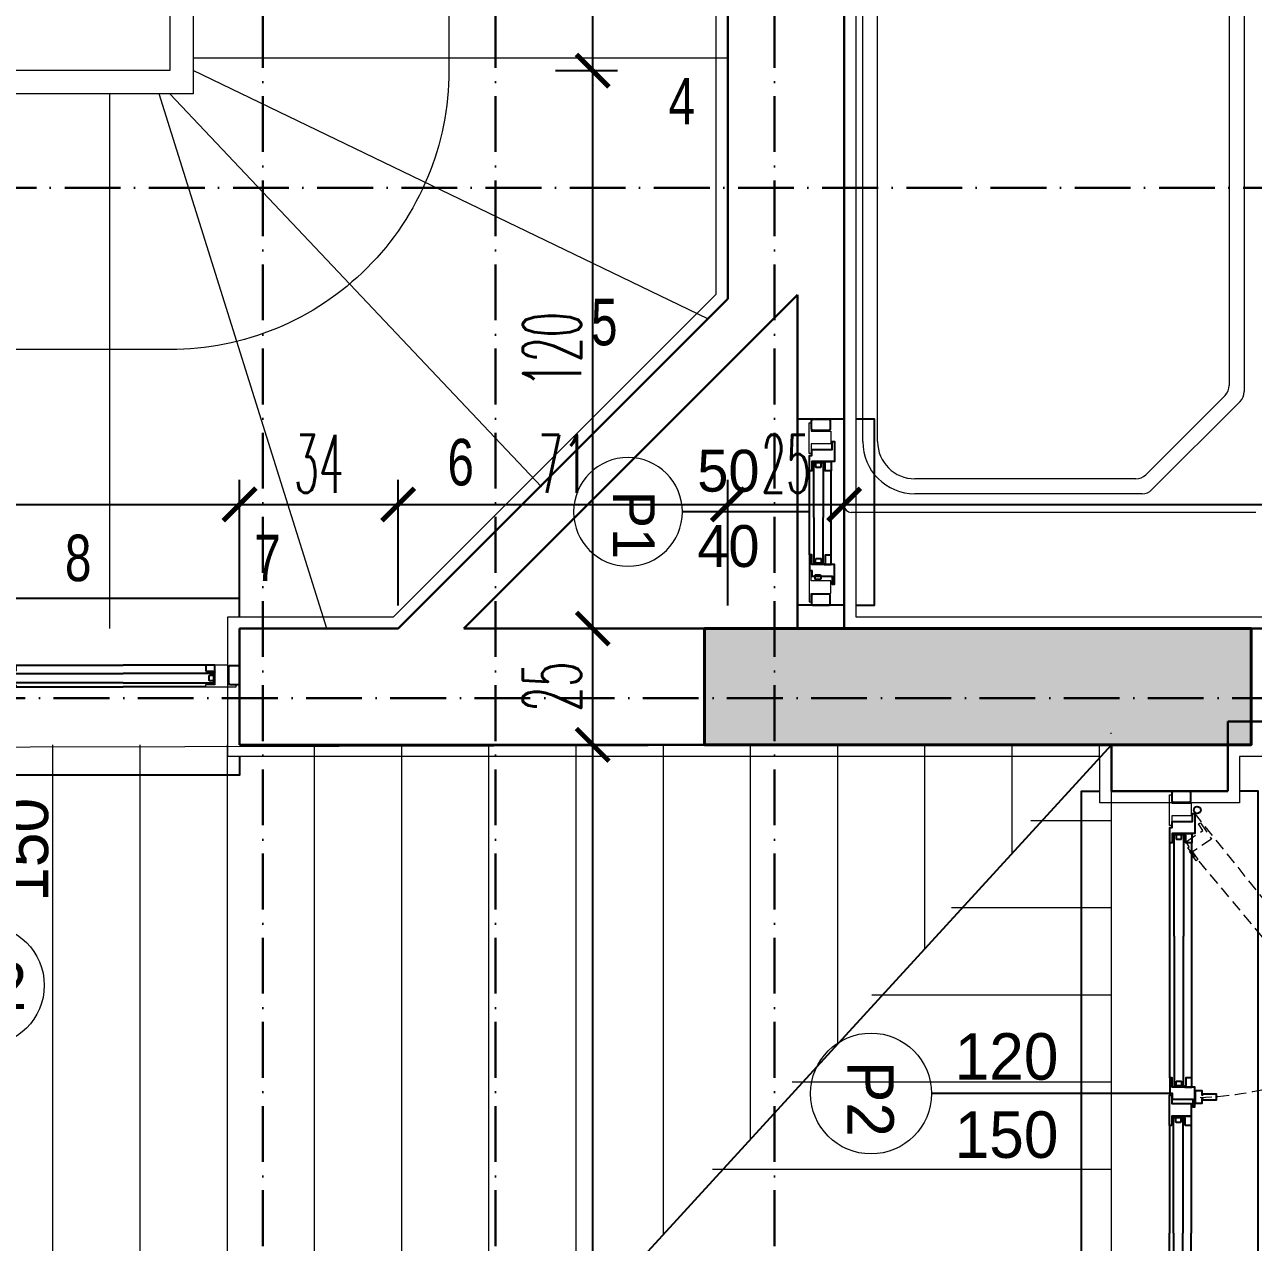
# Model space of a CAD drawing. Extents: x 775040 to 808375, y 4159409 to 4163651.
# Drawn here: x 785131.4 to 785395.6, y 4161696.7 to 4161958.6 of the extents above; entities that cross this region are included whole.
import ezdxf
from ezdxf.enums import TextEntityAlignment as Align

# ---------------------------------------------------------------- set-up
doc = ezdxf.new("R2010")
doc.units = 0
doc.header["$MEASUREMENT"] = 0
doc.header["$PDMODE"] = 3
for name, pattern in [('ACAD_ISO07W100', [3, 0, -3]), ('ACAD_ISO10W100', [18, 12, -3, 0, -3]), ('DUZ', [500, 500]), ('HIDDEN', [0.375, 0.25, -0.125])]:
    doc.linetypes.add(name, pattern=pattern)
doc.layers.get('0').update_dxf_attribs({"linetype": 'DUZ'})
for name, color, linetype in [('denizlik', 25, 'Continuous'), ('pencere', 3, 'Continuous'), ('POZ', 3, 'Continuous')]:
    doc.layers.add(name, color=color, linetype=linetype)
for name, color, linetype, lineweight in [('duvar', 7, 'Continuous', 25), ('KAPI', 1, 'Continuous', 15), ('Z_ duvar', 7, 'Continuous', 30), ('Z_aks', 2, 'ACAD_ISO10W100', 30), ('Z_balkon', 3, 'Continuous', 25), ('Z_dış ölçü', 115, 'Continuous', 25), ('Z_izdot', 42, 'ACAD_ISO07W100', 9), ('Z_iç ölçü dikey', 111, 'Continuous', 25), ('Z_iç ölçü yatay', 75, 'Continuous', 20), ('Z_kesit çizgisi', 6, 'ACAD_ISO10W100', 30), ('Z_kolon', 2, 'Continuous', 40), ('Z_kolon tarama', 171, 'Continuous', 5), ('Z_merdiven', 5, 'Continuous', 20), ('Z_sıva', 241, 'Continuous', 5), ('Z_tarama', 8, 'Continuous', 5), ('Z_tefriş', 73, 'Continuous', 5), ('Z_yazı', 4, 'Continuous', 20)]:
    doc.layers.add(name, color=color, linetype=linetype, lineweight=lineweight)
doc.styles.add('10', font='swisscl.ttf', dxfattribs={"height": 10})
doc.styles.add('M2', font='', dxfattribs={"height": 10})
doc.styles.add('OLCUIC', font='ROMANS.SHX', dxfattribs={"width": 0.5})
doc.styles.get('M2').set_extended_font_data('Turkish Arial')
doc.dimstyles.new('ölçü 50', dxfattribs={"dimtxt": 12.5, "dimasz": 7, "dimexe": 5.3, "dimexo": 5, "dimgap": 2.5, "dimtad": 1, "dimdec": 0, "dimzin": 9, "dimdsep": 46, "dimtxsty": 'OLCUIC', "dimblk1": 'ARCHTICK', "dimblk2": 'ARCHTICK', "dimsah": 1, "dimcen": 0, "dimdle": 5.5, "dimadec": 0, "dimazin": 0, "dimtfac": 1, "dimtdec": 0, "dimtix": 1, "dimtofl": 0, "dimtmove": 1, "dimatfit": 3, "dimldrblk": 'ARCHTICK', "dimfxl": 0, "dimtolj": 1, "dimtzin": 0, "dimarcsym": 0})

# ---------------------------------------------------------------- blocks, each defined once
blk = doc.blocks.new('FAFA')
at = {"layer": 'denizlik'}
for points in [[(70653.35, -14418.76), (70653.35, -14414.76), (70533.35, -14414.76), (70533.35, -14418.76)], [(70653.35, -14448.76), (70653.35, -14452.76), (70533.35, -14452.76), (70533.35, -14448.76)]]:
    blk.add_lwpolyline(points, dxfattribs=at)
at = {"layer": 'duvar'}
for p, q in [((70533.35, -14421.26), (70533.35, -14446.26)), ((70653.35, -14421.26), (70653.35, -14441.26)), ((70653.35, -14421.26), (70653.35, -14446.26))]:
    blk.add_line(p, q, dxfattribs=at)
at = {"layer": 'KAPI', "color": 1, "linetype": 'HIDDEN', "ltscale": 10}
for p, q in [((70581.81, -14387.06), (70576.78, -14390.33)), ((70538, -14428.53), (70587.23, -14389.02)), ((70576.78, -14390.33), (70577.46, -14391.37)), ((70577.46, -14391.37), (70582.49, -14388.11)), ((70545.52, -14429.91), (70584.93, -14396.95))]:
    blk.add_line(p, q, dxfattribs=at)
for points in [[(70585.93, -14389.87), (70585.11, -14388.61), (70584.27, -14389.15), (70584.22, -14389.07), (70584.49, -14388.89), (70582.86, -14386.38), (70581.81, -14387.06)], [(70582.49, -14388.11), (70583.44, -14389.57), (70583.63, -14389.45), (70583.69, -14389.53), (70582.93, -14390.02), (70583.75, -14391.28), (70585.93, -14389.87)]]:
    blk.add_lwpolyline(points, dxfattribs=at)
for points in [[(70584.93, -14396.95), (70587.7, -14395.13), (70587.43, -14394.72), (70588.5, -14394.02), (70586.09, -14390.35), (70587.49, -14389.43), (70587.23, -14389.02), (70583.67, -14391.35), (70586.36, -14395.46), (70584.68, -14396.57)], [(70548.3, -14428.1), (70545.55, -14429.95), (70545.28, -14429.54), (70544.22, -14430.25), (70541.77, -14426.62), (70540.38, -14427.56), (70540.1, -14427.15), (70543.63, -14424.77), (70546.37, -14428.85), (70548.05, -14427.72)]]:
    blk.add_lwpolyline(points, close=True, dxfattribs=at)
at = {"layer": 'KAPI'}
for points in [[(70538.65, -14429.14), (70538.65, -14433.33), (70540.68, -14433.33), (70540.68, -14433.79), (70534.11, -14433.79), (70534.11, -14433.33), (70535.88, -14433.33), (70535.88, -14429.14), (70538.65, -14429.14)], [(70648.06, -14429.14), (70648.06, -14433.33), (70646.03, -14433.33), (70646.03, -14433.79), (70652.6, -14433.79), (70652.6, -14433.33), (70650.82, -14433.33), (70650.82, -14429.14), (70648.06, -14429.14)]]:
    blk.add_lwpolyline(points, dxfattribs=at)
for centre, radius in [((70537.4, -14427.83), 0.75), ((70598.35, -14497.98), 13)]:
    blk.add_circle(centre, radius, dxfattribs=at)
at = {"layer": 'KAPI', "color": 1, "linetype": 'HIDDEN', "ltscale": 10}
blk.add_arc((70523.58, -14429.93), 75.66, 2.0451, 32.7348, dxfattribs=at)
at = {"layer": 'pencere', "color": 1}
for p, q in [((70594.95, -14429.03), (70544.41, -14429.03)), ((70605.23, -14429.14), (70628.35, -14429.14)), ((70646.06, -14429.14), (70628.35, -14429.14)), ((70594.94, -14433.7), (70544.42, -14433.7)), ((70605.26, -14433.79), (70628.35, -14433.79)), ((70646.03, -14433.79), (70628.35, -14433.79))]:
    blk.add_line(p, q, dxfattribs=at)
at = {"layer": 'pencere', "color": 234}
blk.add_lwpolyline([(70600.39, -14428.29), (70600.39, -14426.79), (70599.39, -14426.79), (70599.39, -14426.69), (70599.71, -14426.69), (70599.71, -14423.69), (70598.46, -14423.69), (70598.46, -14426.69), (70598.69, -14426.69), (70598.69, -14426.79), (70597.79, -14426.79), (70597.79, -14428.29), (70600.39, -14428.29)], dxfattribs=at)
at = {"layer": 'pencere'}
for points in [[(70533.35, -14429.56, -0.414214), (70533.65, -14429.26), (70535.43, -14429.26, -0.414214), (70535.73, -14429.56), (70535.73, -14432.96, -0.414214), (70535.43, -14433.26), (70533.65, -14433.26, -0.414214), (70533.35, -14432.96)], [(70653.35, -14429.56, 0.414214), (70653.05, -14429.26), (70651.28, -14429.26, 0.414214), (70650.98, -14429.56), (70650.98, -14432.96, 0.414214), (70651.28, -14433.26), (70653.05, -14433.26, 0.414214), (70653.35, -14432.96)]]:
    blk.add_lwpolyline(points, format="xyb", close=True, dxfattribs=at)
for points in [[(70544.42, -14433.7), (70541.11, -14433.7), (70541.11, -14433.21), (70539.83, -14433.21), (70539.83, -14428.83), (70538.15, -14428.83), (70538.15, -14428.33), (70542.4, -14428.33), (70542.4, -14433.24), (70544.42, -14433.24)], [(70594.94, -14433.7), (70598.25, -14433.7), (70598.25, -14433.21), (70599.53, -14433.21), (70599.53, -14428.82), (70601.21, -14428.82), (70601.21, -14428.33), (70596.96, -14428.33), (70596.96, -14433.24), (70594.94, -14433.24)], [(70605.26, -14433.33), (70605.26, -14433.79), (70598.69, -14433.79), (70598.69, -14433.33), (70600.47, -14433.33), (70600.47, -14429.15), (70603.23, -14429.14), (70603.23, -14433.33)], [(70605.23, -14430.42), (70603.72, -14430.42), (70603.51, -14430.49), (70603.3, -14430.59), (70603.23, -14430.64), (70603.23, -14429.14), (70605.23, -14429.14)], [(70646.06, -14430.42), (70647.57, -14430.42), (70647.78, -14430.49), (70647.99, -14430.59), (70648.06, -14430.64), (70648.06, -14429.14), (70646.06, -14429.14)], [(70542.83, -14431.2), (70542.81, -14431.2), (70542.78, -14431.21), (70542.75, -14431.22), (70542.73, -14431.24), (70542.71, -14431.27), (70542.69, -14431.3), (70542.68, -14431.33), (70542.67, -14431.36), (70542.67, -14431.4), (70542.67, -14432.2), (70542.67, -14432.2), (70542.67, -14432.23), (70542.68, -14432.27), (70542.69, -14432.3), (70542.71, -14432.33), (70542.73, -14432.35), (70542.75, -14432.37), (70542.78, -14432.39), (70542.81, -14432.39), (70542.83, -14432.4), (70543.5, -14432.4), (70543.53, -14432.39), (70543.56, -14432.39), (70543.58, -14432.37), (70543.61, -14432.35), (70543.63, -14432.33), (70543.65, -14432.3), (70543.66, -14432.27), (70543.67, -14432.23), (70543.67, -14432.2), (70543.67, -14431.4), (70543.67, -14431.36), (70543.66, -14431.33), (70543.65, -14431.3), (70543.63, -14431.27), (70543.61, -14431.24), (70543.58, -14431.22), (70543.56, -14431.21), (70543.53, -14431.2), (70543.5, -14431.2), (70542.83, -14431.2)], [(70596.52, -14431.2), (70596.55, -14431.2), (70596.58, -14431.21), (70596.61, -14431.22), (70596.63, -14431.24), (70596.65, -14431.27), (70596.67, -14431.3), (70596.68, -14431.33), (70596.69, -14431.36), (70596.69, -14431.4), (70596.69, -14432.2), (70596.69, -14432.2), (70596.69, -14432.23), (70596.68, -14432.26), (70596.67, -14432.3), (70596.65, -14432.32), (70596.63, -14432.35), (70596.61, -14432.37), (70596.58, -14432.38), (70596.55, -14432.39), (70596.52, -14432.4), (70595.86, -14432.4), (70595.83, -14432.39), (70595.8, -14432.38), (70595.77, -14432.37), (70595.75, -14432.35), (70595.73, -14432.32), (70595.71, -14432.3), (70595.7, -14432.26), (70595.69, -14432.23), (70595.69, -14432.2), (70595.69, -14431.4), (70595.69, -14431.36), (70595.7, -14431.33), (70595.71, -14431.3), (70595.73, -14431.27), (70595.75, -14431.24), (70595.77, -14431.22), (70595.8, -14431.21), (70595.83, -14431.2), (70595.86, -14431.2), (70596.52, -14431.2)], [(70603.66, -14431.31), (70603.63, -14431.31), (70603.6, -14431.32), (70603.57, -14431.33), (70603.55, -14431.35), (70603.53, -14431.38), (70603.51, -14431.41), (70603.5, -14431.44), (70603.49, -14431.47), (70603.49, -14431.51), (70603.49, -14432.31), (70603.49, -14432.31), (70603.49, -14432.34), (70603.5, -14432.37), (70603.51, -14432.41), (70603.53, -14432.43), (70603.55, -14432.46), (70603.57, -14432.48), (70603.6, -14432.49), (70603.63, -14432.5), (70603.66, -14432.51), (70604.32, -14432.51), (70604.35, -14432.5), (70604.38, -14432.49), (70604.41, -14432.48), (70604.43, -14432.46), (70604.45, -14432.43), (70604.47, -14432.41), (70604.48, -14432.37), (70604.49, -14432.34), (70604.49, -14432.31), (70604.49, -14431.51), (70604.49, -14431.47), (70604.48, -14431.44), (70604.47, -14431.41), (70604.45, -14431.38), (70604.43, -14431.35), (70604.41, -14431.33), (70604.38, -14431.32), (70604.35, -14431.31), (70604.32, -14431.31), (70603.66, -14431.31)], [(70647.63, -14431.31), (70647.66, -14431.31), (70647.69, -14431.32), (70647.72, -14431.33), (70647.74, -14431.35), (70647.76, -14431.38), (70647.78, -14431.41), (70647.79, -14431.44), (70647.8, -14431.47), (70647.8, -14431.51), (70647.8, -14432.31), (70647.8, -14432.31), (70647.8, -14432.34), (70647.79, -14432.37), (70647.78, -14432.41), (70647.76, -14432.43), (70647.74, -14432.46), (70647.72, -14432.48), (70647.69, -14432.49), (70647.66, -14432.5), (70647.63, -14432.51), (70646.97, -14432.51), (70646.94, -14432.5), (70646.91, -14432.49), (70646.88, -14432.48), (70646.86, -14432.46), (70646.84, -14432.43), (70646.82, -14432.41), (70646.81, -14432.37), (70646.8, -14432.34), (70646.8, -14432.31), (70646.8, -14431.51), (70646.8, -14431.47), (70646.81, -14431.44), (70646.82, -14431.41), (70646.84, -14431.38), (70646.86, -14431.35), (70646.88, -14431.33), (70646.91, -14431.32), (70646.94, -14431.31), (70646.97, -14431.31), (70647.63, -14431.31)]]:
    blk.add_lwpolyline(points, close=True, dxfattribs=at)
for points in [[(70543.04, -14430.31), (70542.9, -14430.31), (70542.69, -14430.38), (70542.48, -14430.49), (70542.4, -14430.54), (70542.4, -14429.03), (70544.41, -14429.03), (70544.41, -14430.31), (70544.09, -14430.31), (70542.9, -14430.31)], [(70596.32, -14430.31), (70596.46, -14430.31), (70596.67, -14430.38), (70596.88, -14430.48), (70596.96, -14430.54), (70596.96, -14429.03), (70594.95, -14429.03), (70594.95, -14430.31), (70595.27, -14430.31), (70596.46, -14430.31)], [(70564.48, -14432.81), (70542.67, -14432.81), (70542.67, -14430.8), (70564.48, -14430.8)], [(70564.48, -14432.81), (70596.69, -14432.81), (70596.69, -14430.8), (70564.48, -14430.8)], [(70628.35, -14432.92), (70603.49, -14432.92), (70603.49, -14430.91), (70628.35, -14430.91)], [(70628.35, -14432.92), (70647.8, -14432.92), (70647.8, -14430.91), (70628.35, -14430.91)]]:
    blk.add_lwpolyline(points, dxfattribs=at)
blk.add_circle((70537.4, -14427.83), 0.75, dxfattribs=at)
at = {"layer": 'POZ'}
blk.add_line((70598.35, -14433.7), (70598.35, -14484.98), dxfattribs=at)
at = {"layer": 'KAPI', "style": 'M2', "flags": 4}
blk.add_attdef('P2', (70591.33, -14503.09), '', height=10, dxfattribs=at)
at = {"layer": 'POZ', "style": 'M2', "flags": 4}
for tag, p in [('120', (70595.37, -14480)), ('150', (70612.19, -14480))]:
    blk.add_attdef(tag, p, '', height=10, rotation=90, dxfattribs=at)
blk = doc.blocks.new('_ARCHTICK')
at = {"color": 0, "linetype": 'ByBlock', "const_width": 0.15}
blk.add_lwpolyline([(-0.5, -0.5), (0.5, 0.5)], dxfattribs=at)
blk = doc.blocks.new('*D160')
at = {"layer": 'Defpoints', "color": 0, "linetype": 'Continuous', "transparency": 16777216}
for p in [(785177.64, 4161855.45), (785057.64, 4161828.75), (785177.64, 4161828.75)]:
    blk.add_point(p, dxfattribs=at)
at = {"layer": 'Z_iç ölçü yatay', "color": 0, "linetype": 'Continuous', "lineweight": -2, "transparency": 16777216}
for p, q in [((785057.64, 4161833.75), (785057.64, 4161860.75)), ((785177.64, 4161833.75), (785177.64, 4161860.75)), ((785052.14, 4161855.45), (785183.14, 4161855.45))]:
    blk.add_line(p, q, dxfattribs=at)
at = {"layer": 'Z_iç ölçü yatay', "color": 0, "linetype": 'Continuous', "lineweight": -2, "transparency": 16777216, "xscale": 7, "yscale": 7, "zscale": 7, "rotation": 180}
blk.add_blockref('_ARCHTICK', (785057.64, 4161855.45), dxfattribs=at)
at = {"layer": 'Z_iç ölçü yatay', "color": 0, "linetype": 'Continuous', "lineweight": -2, "transparency": 16777216, "xscale": 7, "yscale": 7, "zscale": 7}
blk.add_blockref('_ARCHTICK', (785177.64, 4161855.45), dxfattribs=at)
at = {"layer": 'Z_iç ölçü yatay', "color": 0, "linetype": 'Continuous', "transparency": 16777216, "insert": (785117.64, 4161864.2), "char_height": 12.5, "attachment_point": 5, "style": 'OLCUIC'}
blk.add_mtext('\\A1;120', dxfattribs=at)
blk = doc.blocks.new('*D161')
at = {"layer": 'Defpoints', "color": 0, "linetype": 'Continuous', "transparency": 16777216}
for p in [(785211.74, 4161855.45), (785177.64, 4161828.75), (785211.74, 4161828.75)]:
    blk.add_point(p, dxfattribs=at)
at = {"layer": 'Z_iç ölçü yatay', "color": 0, "linetype": 'Continuous', "lineweight": -2, "transparency": 16777216}
for p, q in [((785177.64, 4161833.75), (785177.64, 4161860.75)), ((785211.74, 4161833.75), (785211.74, 4161860.75)), ((785172.14, 4161855.45), (785217.24, 4161855.45))]:
    blk.add_line(p, q, dxfattribs=at)
at = {"layer": 'Z_iç ölçü yatay', "color": 0, "linetype": 'Continuous', "lineweight": -2, "transparency": 16777216, "xscale": 7, "yscale": 7, "zscale": 7, "rotation": 180}
blk.add_blockref('_ARCHTICK', (785177.64, 4161855.45), dxfattribs=at)
at = {"layer": 'Z_iç ölçü yatay', "color": 0, "linetype": 'Continuous', "lineweight": -2, "transparency": 16777216, "xscale": 7, "yscale": 7, "zscale": 7}
blk.add_blockref('_ARCHTICK', (785211.74, 4161855.45), dxfattribs=at)
at = {"layer": 'Z_iç ölçü yatay', "color": 0, "linetype": 'Continuous', "transparency": 16777216, "insert": (785194.69, 4161864.2), "char_height": 12.5, "attachment_point": 5, "style": 'OLCUIC'}
blk.add_mtext('\\A1;34', dxfattribs=at)
blk = doc.blocks.new('*D162')
at = {"layer": 'Defpoints', "color": 0, "linetype": 'Continuous', "transparency": 16777216}
for p in [(785282.64, 4161855.45), (785211.74, 4161828.75), (785282.64, 4161828.75)]:
    blk.add_point(p, dxfattribs=at)
at = {"layer": 'Z_iç ölçü yatay', "color": 0, "linetype": 'Continuous', "lineweight": -2, "transparency": 16777216}
for p, q in [((785211.74, 4161833.75), (785211.74, 4161860.75)), ((785282.64, 4161833.75), (785282.64, 4161860.75)), ((785206.24, 4161855.45), (785288.14, 4161855.45))]:
    blk.add_line(p, q, dxfattribs=at)
at = {"layer": 'Z_iç ölçü yatay', "color": 0, "linetype": 'Continuous', "lineweight": -2, "transparency": 16777216, "xscale": 7, "yscale": 7, "zscale": 7, "rotation": 180}
blk.add_blockref('_ARCHTICK', (785211.74, 4161855.45), dxfattribs=at)
at = {"layer": 'Z_iç ölçü yatay', "color": 0, "linetype": 'Continuous', "lineweight": -2, "transparency": 16777216, "xscale": 7, "yscale": 7, "zscale": 7}
blk.add_blockref('_ARCHTICK', (785282.64, 4161855.45), dxfattribs=at)
at = {"layer": 'Z_iç ölçü yatay', "color": 0, "linetype": 'Continuous', "transparency": 16777216, "insert": (785247.19, 4161864.2), "char_height": 12.5, "attachment_point": 5, "style": 'OLCUIC'}
blk.add_mtext('\\A1;71', dxfattribs=at)
blk = doc.blocks.new('*D163')
at = {"layer": 'Defpoints', "color": 0, "linetype": 'Continuous', "transparency": 16777216}
for p in [(785307.64, 4161855.45), (785282.64, 4161828.75), (785307.64, 4161828.75)]:
    blk.add_point(p, dxfattribs=at)
at = {"layer": 'Z_iç ölçü yatay', "color": 0, "linetype": 'Continuous', "lineweight": -2, "transparency": 16777216}
for p, q in [((785282.64, 4161833.75), (785282.64, 4161860.75)), ((785307.64, 4161833.75), (785307.64, 4161860.75)), ((785277.14, 4161855.45), (785313.14, 4161855.45))]:
    blk.add_line(p, q, dxfattribs=at)
at = {"layer": 'Z_iç ölçü yatay', "color": 0, "linetype": 'Continuous', "lineweight": -2, "transparency": 16777216, "xscale": 7, "yscale": 7, "zscale": 7, "rotation": 180}
blk.add_blockref('_ARCHTICK', (785282.64, 4161855.45), dxfattribs=at)
at = {"layer": 'Z_iç ölçü yatay', "color": 0, "linetype": 'Continuous', "lineweight": -2, "transparency": 16777216, "xscale": 7, "yscale": 7, "zscale": 7}
blk.add_blockref('_ARCHTICK', (785307.64, 4161855.45), dxfattribs=at)
at = {"layer": 'Z_iç ölçü yatay', "color": 0, "linetype": 'Continuous', "transparency": 16777216, "insert": (785295.14, 4161864.2), "char_height": 12.5, "attachment_point": 5, "style": 'OLCUIC'}
blk.add_mtext('\\A1;25', dxfattribs=at)
blk = doc.blocks.new('*D164')
at = {"layer": 'Defpoints', "color": 0, "linetype": 'Continuous', "transparency": 16777216}
for p in [(785607.64, 4161855.45), (785307.64, 4161828.75), (785607.64, 4161828.75)]:
    blk.add_point(p, dxfattribs=at)
at = {"layer": 'Z_iç ölçü yatay', "color": 0, "linetype": 'Continuous', "lineweight": -2, "transparency": 16777216}
for p, q in [((785307.64, 4161833.75), (785307.64, 4161860.75)), ((785607.64, 4161833.75), (785607.64, 4161860.75)), ((785302.14, 4161855.45), (785613.14, 4161855.45))]:
    blk.add_line(p, q, dxfattribs=at)
at = {"layer": 'Z_iç ölçü yatay', "color": 0, "linetype": 'Continuous', "lineweight": -2, "transparency": 16777216, "xscale": 7, "yscale": 7, "zscale": 7, "rotation": 180}
blk.add_blockref('_ARCHTICK', (785307.64, 4161855.45), dxfattribs=at)
at = {"layer": 'Z_iç ölçü yatay', "color": 0, "linetype": 'Continuous', "lineweight": -2, "transparency": 16777216, "xscale": 7, "yscale": 7, "zscale": 7}
blk.add_blockref('_ARCHTICK', (785607.64, 4161855.45), dxfattribs=at)
at = {"layer": 'Z_iç ölçü yatay', "color": 0, "linetype": 'Continuous', "transparency": 16777216, "insert": (785457.64, 4161864.2), "char_height": 12.5, "attachment_point": 5, "style": 'OLCUIC'}
blk.add_mtext('\\A1;300', dxfattribs=at)
blk = doc.blocks.new('FGHJYTJK')
at = {"layer": 'denizlik'}
blk.add_line((65205.38, -17160.54), (65205.38, -17120.54), dxfattribs=at)
blk.add_lwpolyline([(65217.88, -17120.54), (65221.88, -17120.54), (65221.88, -17160.54), (65217.88, -17160.54)], dxfattribs=at)
at = {"layer": 'duvar'}
for p, q in [((65215.38, -17120.54), (65205.38, -17120.54)), ((65215.38, -17120.54), (65205.38, -17120.54)), ((65215.38, -17160.54), (65205.38, -17160.54))]:
    blk.add_line(p, q, dxfattribs=at)
at = {"layer": 'KAPI'}
for points in [[(65212.5, -17125.83), (65208.31, -17125.83), (65208.31, -17127.86), (65207.85, -17127.86), (65207.85, -17121.29), (65208.31, -17121.29), (65208.31, -17123.07), (65212.5, -17123.07), (65212.5, -17125.83)], [(65212.5, -17155.24), (65208.31, -17155.24), (65208.31, -17153.21), (65207.85, -17153.21), (65207.85, -17159.78), (65208.31, -17159.78), (65208.31, -17158.01), (65212.5, -17158.01), (65212.5, -17155.24)]]:
    blk.add_lwpolyline(points, dxfattribs=at)
blk.add_circle((65168.9, -17140.63), 11.7, dxfattribs=at)
at = {"layer": 'pencere', "color": 1}
for p, q in [((65207.94, -17131.36), (65207.94, -17149.47)), ((65212.61, -17131.35), (65212.61, -17149.48))]:
    blk.add_line(p, q, dxfattribs=at)
at = {"layer": 'pencere'}
for points in [[(65212.08, -17120.54, -0.414214), (65212.38, -17120.84), (65212.38, -17122.61, -0.414214), (65212.08, -17122.91), (65208.68, -17122.91, -0.414214), (65208.38, -17122.61), (65208.38, -17120.84, -0.414214), (65208.68, -17120.54)], [(65212.08, -17160.54, 0.414214), (65212.38, -17160.24), (65212.38, -17158.46, 0.414214), (65212.08, -17158.16), (65208.68, -17158.16, 0.414214), (65208.38, -17158.46), (65208.38, -17160.24, 0.414214), (65208.68, -17160.54)]]:
    blk.add_lwpolyline(points, format="xyb", close=True, dxfattribs=at)
for points in [[(65207.94, -17131.36), (65207.94, -17128.05), (65208.44, -17128.05), (65208.44, -17126.77), (65212.82, -17126.77), (65212.82, -17125.09), (65213.31, -17125.09), (65213.31, -17129.34), (65208.4, -17129.34), (65208.4, -17131.36)], [(65210.33, -17126.26), (65210.33, -17126.23), (65210.32, -17126.2), (65210.31, -17126.17), (65210.29, -17126.15), (65210.26, -17126.13), (65210.23, -17126.11), (65210.2, -17126.1), (65210.17, -17126.09), (65210.13, -17126.09), (65209.33, -17126.09), (65209.33, -17126.09), (65209.3, -17126.09), (65209.26, -17126.1), (65209.23, -17126.11), (65209.2, -17126.13), (65209.18, -17126.15), (65209.16, -17126.17), (65209.14, -17126.2), (65209.14, -17126.23), (65209.13, -17126.26), (65209.13, -17126.92), (65209.14, -17126.95), (65209.14, -17126.98), (65209.16, -17127.01), (65209.18, -17127.03), (65209.2, -17127.05), (65209.23, -17127.07), (65209.26, -17127.08), (65209.3, -17127.09), (65209.33, -17127.09), (65210.13, -17127.09), (65210.17, -17127.09), (65210.2, -17127.08), (65210.23, -17127.07), (65210.26, -17127.05), (65210.29, -17127.03), (65210.31, -17127.01), (65210.32, -17126.98), (65210.33, -17126.95), (65210.33, -17126.92), (65210.33, -17126.26)], [(65210.45, -17129.78), (65210.44, -17129.75), (65210.43, -17129.72), (65210.42, -17129.69), (65210.4, -17129.67), (65210.37, -17129.65), (65210.35, -17129.63), (65210.31, -17129.62), (65210.28, -17129.61), (65210.25, -17129.61), (65209.45, -17129.61), (65209.45, -17129.61), (65209.41, -17129.61), (65209.38, -17129.62), (65209.35, -17129.63), (65209.32, -17129.65), (65209.29, -17129.67), (65209.27, -17129.69), (65209.26, -17129.72), (65209.25, -17129.75), (65209.25, -17129.78), (65209.25, -17130.44), (65209.25, -17130.47), (65209.26, -17130.5), (65209.27, -17130.53), (65209.29, -17130.55), (65209.32, -17130.57), (65209.35, -17130.59), (65209.38, -17130.6), (65209.41, -17130.61), (65209.45, -17130.61), (65210.25, -17130.61), (65210.28, -17130.61), (65210.31, -17130.6), (65210.35, -17130.59), (65210.37, -17130.57), (65210.4, -17130.55), (65210.42, -17130.53), (65210.43, -17130.5), (65210.44, -17130.47), (65210.45, -17130.44), (65210.45, -17129.78)], [(65207.94, -17149.47), (65207.94, -17152.78), (65208.43, -17152.78), (65208.43, -17154.06), (65212.81, -17154.06), (65212.81, -17155.74), (65213.31, -17155.74), (65213.31, -17151.49), (65208.4, -17151.49), (65208.4, -17149.47)], [(65210.44, -17151.06), (65210.44, -17151.08), (65210.43, -17151.11), (65210.41, -17151.14), (65210.39, -17151.16), (65210.37, -17151.18), (65210.34, -17151.2), (65210.31, -17151.21), (65210.28, -17151.22), (65210.24, -17151.22), (65209.44, -17151.22), (65209.44, -17151.22), (65209.41, -17151.22), (65209.37, -17151.21), (65209.34, -17151.2), (65209.31, -17151.18), (65209.29, -17151.16), (65209.27, -17151.14), (65209.25, -17151.11), (65209.24, -17151.08), (65209.24, -17151.06), (65209.24, -17150.39), (65209.24, -17150.36), (65209.25, -17150.33), (65209.27, -17150.31), (65209.29, -17150.28), (65209.31, -17150.26), (65209.34, -17150.24), (65209.37, -17150.23), (65209.41, -17150.22), (65209.44, -17150.22), (65210.24, -17150.22), (65210.28, -17150.22), (65210.31, -17150.23), (65210.34, -17150.24), (65210.37, -17150.26), (65210.39, -17150.28), (65210.41, -17150.31), (65210.43, -17150.33), (65210.44, -17150.36), (65210.44, -17150.39), (65210.44, -17151.06)]]:
    blk.add_lwpolyline(points, close=True, dxfattribs=at)
for points in [[(65208.83, -17139.41), (65208.84, -17129.61), (65210.85, -17129.61), (65210.84, -17139.41)], [(65211.33, -17129.98), (65211.33, -17129.84), (65211.26, -17129.63), (65211.16, -17129.42), (65211.1, -17129.34), (65212.61, -17129.34), (65212.61, -17131.35), (65211.33, -17131.35), (65211.33, -17131.04), (65211.33, -17129.84)], [(65208.83, -17139.41), (65208.83, -17151.22), (65210.84, -17151.22), (65210.84, -17139.41)], [(65211.33, -17150.85), (65211.33, -17150.99), (65211.26, -17151.2), (65211.15, -17151.41), (65211.1, -17151.49), (65212.61, -17151.49), (65212.61, -17149.48), (65211.33, -17149.48), (65211.33, -17149.8), (65211.33, -17150.99)]]:
    blk.add_lwpolyline(points, dxfattribs=at)
at = {"layer": 'POZ'}
blk.add_line((65207.94, -17140.63), (65180.6, -17140.63), dxfattribs=at)
at = {"layer": 'KAPI', "style": 'M2', "flags": 4}
blk.add_attdef('P5', (65165.66, -17134.04), '', height=9, rotation=270, dxfattribs=at)
at = {"layer": 'POZ', "style": 'M2', "flags": 4}
for p in [(65183.79, -17137.79), (65183.79, -17153.98)]:
    blk.add_attdef('50', p, '', height=9, dxfattribs=at)
blk = doc.blocks.new('*D350')
at = {"layer": 'Defpoints', "color": 0, "linetype": 'Continuous', "transparency": 16777216}
for p in [(783912.64, 4161793.75), (785360.64, 4161793.75), (785358.64, 4161673.75)]:
    blk.add_point(p, dxfattribs=at)
at = {"layer": 'Z_dış ölçü', "color": 0, "linetype": 'Continuous', "lineweight": -2, "transparency": 16777216}
for p, q in [((783912.64, 4161668.25), (783912.64, 4161799.25)), ((783920.64, 4161793.75), (783907.34, 4161793.75)), ((783920.64, 4161673.75), (783907.34, 4161673.75))]:
    blk.add_line(p, q, dxfattribs=at)
at = {"layer": 'Z_dış ölçü', "color": 0, "linetype": 'Continuous', "lineweight": -2, "transparency": 16777216, "xscale": 7, "yscale": 7, "zscale": 7}
for p, rotation in [((783912.64, 4161793.75), 90), ((783912.64, 4161673.75), 270)]:
    blk.add_blockref('_ARCHTICK', p, dxfattribs=dict(at, rotation=rotation))
at = {"layer": 'Z_dış ölçü', "color": 0, "linetype": 'Continuous', "transparency": 16777216, "insert": (783903.89, 4161733.75), "char_height": 12.5, "attachment_point": 5, "rotation": 90, "style": 'OLCUIC'}
blk.add_mtext('\\A1;120', dxfattribs=at)
blk = doc.blocks.new('*D351')
at = {"layer": 'Defpoints', "color": 0, "linetype": 'Continuous', "transparency": 16777216}
for p in [(783912.64, 4161803.75), (785220.78, 4161803.75), (785360.64, 4161793.75)]:
    blk.add_point(p, dxfattribs=at)
at = {"layer": 'Z_dış ölçü', "color": 0, "linetype": 'Continuous', "lineweight": -2, "transparency": 16777216}
for p, q in [((783912.64, 4161803.75), (783912.64, 4161810.75)), ((783920.64, 4161803.75), (783907.34, 4161803.75)), ((783920.64, 4161793.75), (783907.34, 4161793.75)), ((783912.64, 4161793.75), (783912.64, 4161786.75))]:
    blk.add_line(p, q, dxfattribs=at)
at = {"layer": 'Z_dış ölçü', "color": 0, "linetype": 'Continuous', "lineweight": -2, "transparency": 16777216, "xscale": 7, "yscale": 7, "zscale": 7}
for p, rotation in [((783912.64, 4161803.75), 270), ((783912.64, 4161793.75), 90)]:
    blk.add_blockref('_ARCHTICK', p, dxfattribs=dict(at, rotation=rotation))
at = {"layer": 'Z_dış ölçü', "color": 0, "linetype": 'Continuous', "transparency": 16777216, "insert": (783903.89, 4161798.75), "char_height": 12.5, "attachment_point": 5, "rotation": 90, "style": 'OLCUIC'}
blk.add_mtext('\\A1;10', dxfattribs=at)
blk = doc.blocks.new('*D352')
at = {"layer": 'Defpoints', "color": 0, "linetype": 'Continuous', "transparency": 16777216}
for p in [(783912.64, 4161993.63), (784160.78, 4161993.63), (785220.78, 4161803.75)]:
    blk.add_point(p, dxfattribs=at)
at = {"layer": 'Z_dış ölçü', "color": 0, "linetype": 'Continuous', "lineweight": -2, "transparency": 16777216}
for p, q in [((783912.64, 4161798.25), (783912.64, 4161999.13)), ((783920.64, 4161993.63), (783907.34, 4161993.63)), ((783920.64, 4161803.75), (783907.34, 4161803.75))]:
    blk.add_line(p, q, dxfattribs=at)
at = {"layer": 'Z_dış ölçü', "color": 0, "linetype": 'Continuous', "lineweight": -2, "transparency": 16777216, "xscale": 7, "yscale": 7, "zscale": 7}
for p, rotation in [((783912.64, 4161993.63), 90), ((783912.64, 4161803.75), 270)]:
    blk.add_blockref('_ARCHTICK', p, dxfattribs=dict(at, rotation=rotation))
at = {"layer": 'Z_dış ölçü', "color": 0, "linetype": 'Continuous', "transparency": 16777216, "insert": (783903.89, 4161898.69), "char_height": 12.5, "attachment_point": 5, "rotation": 90, "style": 'OLCUIC'}
blk.add_mtext('\\A1;190', dxfattribs=at)
blk = doc.blocks.new('*D365')
at = {"layer": 'Defpoints', "color": 0, "linetype": 'Continuous', "transparency": 16777216}
for p in [(784395.13, 4161723.75), (783887.64, 4160943.75), (785172.64, 4160943.75)]:
    blk.add_point(p, dxfattribs=at)
at = {"layer": 'Z_dış ölçü', "color": 0, "linetype": 'Continuous', "lineweight": -2, "transparency": 16777216}
for p, q in [((783887.64, 4161729.25), (783887.64, 4160938.25)), ((783895.64, 4161723.75), (783882.34, 4161723.75)), ((783895.64, 4160943.75), (783882.34, 4160943.75))]:
    blk.add_line(p, q, dxfattribs=at)
at = {"layer": 'Z_dış ölçü', "color": 0, "linetype": 'Continuous', "lineweight": -2, "transparency": 16777216, "xscale": 7, "yscale": 7, "zscale": 7}
for p, rotation in [((783887.64, 4161723.75), 90), ((783887.64, 4160943.75), 270)]:
    blk.add_blockref('_ARCHTICK', p, dxfattribs=dict(at, rotation=rotation))
at = {"layer": 'Z_dış ölçü', "color": 0, "linetype": 'Continuous', "transparency": 16777216, "insert": (783878.89, 4161333.75), "char_height": 12.5, "attachment_point": 5, "rotation": 90, "style": 'OLCUIC'}
blk.add_mtext('\\A1;780', dxfattribs=at)
blk = doc.blocks.new('*D720')
at = {"layer": 'Defpoints', "color": 0, "linetype": 'Continuous', "transparency": 16777216}
for p in [(785220.78, 4161803.75), (785253.57, 4161803.75), (785237.76, 4160943.75)]:
    blk.add_point(p, dxfattribs=at)
at = {"layer": 'Z_iç ölçü dikey', "color": 0, "linetype": 'Continuous', "lineweight": -2, "transparency": 16777216}
for p, q in [((785253.57, 4160938.25), (785253.57, 4161809.25)), ((785245.57, 4161803.75), (785258.87, 4161803.75)), ((785245.57, 4160943.75), (785258.87, 4160943.75))]:
    blk.add_line(p, q, dxfattribs=at)
at = {"layer": 'Z_iç ölçü dikey', "color": 0, "linetype": 'Continuous', "lineweight": -2, "transparency": 16777216, "xscale": 7, "yscale": 7, "zscale": 7}
for p, rotation in [((785253.57, 4161803.75), 90), ((785253.57, 4160943.75), 270)]:
    blk.add_blockref('_ARCHTICK', p, dxfattribs=dict(at, rotation=rotation))
at = {"layer": 'Z_iç ölçü dikey', "color": 0, "linetype": 'Continuous', "transparency": 16777216, "insert": (785244.82, 4161373.75), "char_height": 12.5, "attachment_point": 5, "rotation": 90, "style": 'OLCUIC'}
blk.add_mtext('\\A1;860', dxfattribs=at)
blk = doc.blocks.new('*D721')
at = {"layer": 'Defpoints', "color": 0, "linetype": 'Continuous', "transparency": 16777216}
for p in [(785211.74, 4161828.75), (785253.57, 4161828.75), (785220.78, 4161803.75)]:
    blk.add_point(p, dxfattribs=at)
at = {"layer": 'Z_iç ölçü dikey', "color": 0, "linetype": 'Continuous', "lineweight": -2, "transparency": 16777216}
for p, q in [((785253.57, 4161798.25), (785253.57, 4161834.25)), ((785245.57, 4161828.75), (785258.87, 4161828.75)), ((785245.57, 4161803.75), (785258.87, 4161803.75))]:
    blk.add_line(p, q, dxfattribs=at)
at = {"layer": 'Z_iç ölçü dikey', "color": 0, "linetype": 'Continuous', "lineweight": -2, "transparency": 16777216, "xscale": 7, "yscale": 7, "zscale": 7}
for p, rotation in [((785253.57, 4161828.75), 90), ((785253.57, 4161803.75), 270)]:
    blk.add_blockref('_ARCHTICK', p, dxfattribs=dict(at, rotation=rotation))
at = {"layer": 'Z_iç ölçü dikey', "color": 0, "linetype": 'Continuous', "transparency": 16777216, "insert": (785244.82, 4161816.25), "char_height": 12.5, "attachment_point": 5, "rotation": 90, "style": 'OLCUIC'}
blk.add_mtext('\\A1;25', dxfattribs=at)
blk = doc.blocks.new('*D722')
at = {"layer": 'Defpoints', "color": 0, "linetype": 'Continuous', "transparency": 16777216}
for p in [(785157.23, 4161948.75), (785253.57, 4161948.75), (785211.74, 4161828.75)]:
    blk.add_point(p, dxfattribs=at)
at = {"layer": 'Z_iç ölçü dikey', "color": 0, "linetype": 'Continuous', "lineweight": -2, "transparency": 16777216}
for p, q in [((785253.57, 4161823.25), (785253.57, 4161954.25)), ((785245.57, 4161948.75), (785258.87, 4161948.75)), ((785245.57, 4161828.75), (785258.87, 4161828.75))]:
    blk.add_line(p, q, dxfattribs=at)
at = {"layer": 'Z_iç ölçü dikey', "color": 0, "linetype": 'Continuous', "lineweight": -2, "transparency": 16777216, "xscale": 7, "yscale": 7, "zscale": 7}
for p, rotation in [((785253.57, 4161948.75), 90), ((785253.57, 4161828.75), 270)]:
    blk.add_blockref('_ARCHTICK', p, dxfattribs=dict(at, rotation=rotation))
at = {"layer": 'Z_iç ölçü dikey', "color": 0, "linetype": 'Continuous', "transparency": 16777216, "insert": (785244.82, 4161888.75), "char_height": 12.5, "attachment_point": 5, "rotation": 90, "style": 'OLCUIC'}
blk.add_mtext('\\A1;120', dxfattribs=at)
blk = doc.blocks.new('*D723')
at = {"layer": 'Defpoints', "color": 0, "linetype": 'Continuous', "transparency": 16777216}
for p in [(785143.66, 4162033.75), (785253.57, 4162033.75), (785157.23, 4161948.75)]:
    blk.add_point(p, dxfattribs=at)
at = {"layer": 'Z_iç ölçü dikey', "color": 0, "linetype": 'Continuous', "lineweight": -2, "transparency": 16777216}
for p, q in [((785253.57, 4161943.25), (785253.57, 4162039.25)), ((785245.57, 4162033.75), (785258.87, 4162033.75)), ((785245.57, 4161948.75), (785258.87, 4161948.75))]:
    blk.add_line(p, q, dxfattribs=at)
at = {"layer": 'Z_iç ölçü dikey', "color": 0, "linetype": 'Continuous', "lineweight": -2, "transparency": 16777216, "xscale": 7, "yscale": 7, "zscale": 7}
for p, rotation in [((785253.57, 4162033.75), 90), ((785253.57, 4161948.75), 270)]:
    blk.add_blockref('_ARCHTICK', p, dxfattribs=dict(at, rotation=rotation))
at = {"layer": 'Z_iç ölçü dikey', "color": 0, "linetype": 'Continuous', "transparency": 16777216, "insert": (785244.82, 4161991.25), "char_height": 12.5, "attachment_point": 5, "rotation": 90, "style": 'OLCUIC'}
blk.add_mtext('\\A1;85', dxfattribs=at)

msp = doc.modelspace()

# ---------------------------------------------------------------- hatches: boundary and pattern name
at = {"layer": 'Z_kolon tarama', "linetype": 'Continuous'}
h = msp.add_hatch(dxfattribs=at)
h.set_pattern_fill('ANSI36', color=256, scale=30, style=0)
h.paths.add_polyline_path([(785365.14, 4160883.75), (785395.14, 4160883.75), (785395.14, 4160943.75), (785365.14, 4160943.75)])
h.paths.add_polyline_path([(785727.64, 4162018.75), (785727.64, 4161988.75), (785787.64, 4161988.75), (785787.64, 4162018.75)])
h.paths.add_polyline_path([(785672.64, 4162553.75), (785702.64, 4162553.75), (785702.64, 4162613.75), (785672.64, 4162613.75)])
h.paths.add_polyline_path([(785365.14, 4161568.75), (785395.14, 4161568.75), (785395.14, 4161628.75), (785365.14, 4161628.75)])
h.paths.add_polyline_path([(785617.64, 4160883.75), (785647.64, 4160883.75), (785647.64, 4160943.75), (785617.64, 4160943.75)])
h.paths.add_polyline_path([(785232.64, 4160913.75), (785232.64, 4160943.75), (785172.64, 4160943.75), (785172.64, 4160913.75)])
h.paths.add_polyline_path([(785172.64, 4160083.75), (785197.64, 4160083.75), (785197.64, 4160208.75), (785172.64, 4160208.75)])
h.paths.add_polyline_path([(785617.64, 4160083.75), (785647.64, 4160083.75), (785647.64, 4160143.75), (785617.64, 4160143.75)])
h.paths.add_polyline_path([(786152.64, 4160678.75), (786152.64, 4160703.75), (786057.64, 4160703.75), (786057.64, 4160678.75)])
h.paths.add_polyline_path([(786122.64, 4160888.75), (786152.64, 4160888.75), (786152.64, 4160943.75), (786122.64, 4160943.75)])
h.paths.add_polyline_path([(786122.64, 4161583.75), (786152.64, 4161583.75), (786152.64, 4161643.75), (786122.64, 4161643.75)])
h.paths.add_polyline_path([(786022.64, 4162018.75), (786022.64, 4161988.75), (786082.64, 4161988.75), (786082.64, 4162018.75)])
h.paths.add_polyline_path([(786052.64, 4162553.75), (786082.64, 4162553.75), (786082.64, 4162613.75), (786052.64, 4162613.75)])
h.paths.add_polyline_path([(784697.64, 4162613.75), (784697.64, 4162583.75), (784757.64, 4162583.75), (784757.64, 4162613.75)])
h.paths.add_polyline_path([(784202.64, 4161803.75), (784232.64, 4161803.75), (784232.64, 4161863.75), (784202.64, 4161863.75)])
h.paths.add_polyline_path([(785277.64, 4162553.75), (785307.64, 4162553.75), (785307.64, 4162613.75), (785277.64, 4162613.75)])
h.paths.add_polyline_path([(784891.92, 4161833.75), (784891.92, 4161803.75), (784951.92, 4161803.75), (784951.92, 4161833.75)])
h.paths.add_polyline_path([(785277.64, 4161828.75), (785277.64, 4161803.75), (785395.14, 4161803.75), (785395.14, 4161828.75)])
h.paths.add_polyline_path([(786052.64, 4160083.75), (786082.64, 4160083.75), (786082.64, 4160143.75), (786052.64, 4160143.75)])
h.paths.add_polyline_path([(784202.64, 4162553.75), (784232.64, 4162553.75), (784232.64, 4162613.75), (784202.64, 4162613.75)])
at = {"layer": 'Z_tarama'}
h = msp.add_hatch(dxfattribs=at)
h.set_pattern_fill('ANSI31', color=256, scale=150, angle=135, style=0)
h.paths.add_polyline_path([(785365.14, 4160943.75), (785365.14, 4161806.49), (784970.14, 4161373.75)])
h = msp.add_hatch(dxfattribs=at)
h.set_pattern_fill('ANSI31', color=256, scale=150, angle=45, style=0)
h.paths.add_polyline_path([(784577.64, 4161803.75), (784971.39, 4161373.75), (785365.14, 4161803.75)])
h.paths.add_polyline_path([(784577.64, 4160943.75), (784972.02, 4161374.44), (785365.14, 4160943.75)])

# ---------------------------------------------------------------- linework, layer by layer
at = {"layer": 'Z_ duvar', "linetype": 'Continuous'}
for p, q in [((785282.64, 4162043.75), (785282.64, 4161899.66)), ((785307.64, 4162018.75), (785307.64, 4161828.75)), ((785282.64, 4161899.66), (785211.74, 4161828.75)), ((785225.88, 4161828.75), (785297.64, 4161900.51)), ((785297.64, 4161900.51), (785297.64, 4161828.75)), ((785225.88, 4161828.75), (785282.64, 4161885.51)), ((785225.88, 4161828.75), (785282.64, 4161885.51)), ((785297.64, 4161885.51), (785297.64, 4161828.75)), ((785297.64, 4161885.51), (785297.64, 4161828.75)), ((785211.74, 4161828.75), (785177.64, 4161828.75)), ((785177.64, 4161828.75), (785177.64, 4161808.75)), ((785282.64, 4161828.75), (785225.88, 4161828.75)), ((785282.64, 4161828.75), (785225.88, 4161828.75)), ((785282.64, 4161828.75), (785225.88, 4161828.75)), ((785312.64, 4161828.75), (785307.64, 4161828.75)), ((785607.64, 4161828.75), (785362.64, 4161828.75)), ((785177.64, 4161808.75), (785177.64, 4161803.75)), ((785390.14, 4161793.75), (785390.14, 4161808.75)), ((785390.14, 4161808.75), (785617.64, 4161808.75)), ((785177.64, 4161803.75), (785312.64, 4161803.75)), ((785362.64, 4161803.75), (785365.14, 4161803.75)), ((785365.14, 4161803.75), (785365.14, 4161793.75)), ((785365.14, 4161793.75), (785390.14, 4161793.75))]:
    msp.add_line(p, q, dxfattribs=at)
at = {"layer": 'Z_aks'}
for p, q in [((785182.64, 4159668.75), (785182.64, 4163028.75)), ((785232.64, 4159668.75), (785232.64, 4163028.75)), ((785292.64, 4159668.75), (785292.64, 4163028.75)), ((786597.64, 4161813.75), (783787.64, 4161813.75))]:
    msp.add_line(p, q, dxfattribs=at)
at = {"layer": 'Z_balkon', "linetype": 'Continuous'}
msp.add_line((785365.14, 4161803.75), (784577.64, 4160943.75), dxfattribs=at)
at = {"layer": 'Z_izdot', "color": 5, "linetype": 'Continuous'}
msp.add_lwpolyline([(785365.14, 4160943.75), (785365.14, 4161803.75), (784202.64, 4161801.25), (784202.64, 4162003.63), (784062.64, 4162003.63), (784062.64, 4162413.95), (784202.64, 4162413.95), (784202.64, 4162613.75), (784972.64, 4162613.75), (784972.64, 4162713.75), (785277.64, 4162713.75), (785282.64, 4162613.75), (786082.64, 4162613.75), (786082.64, 4162393.75)], dxfattribs=at)
at = {"layer": 'Z_kesit çizgisi'}
msp.add_line((783601.54, 4161923.57), (786559.03, 4161923.57), dxfattribs=at)
at = {"layer": 'Z_kolon', "linetype": 'Continuous'}
msp.add_lwpolyline([(785277.64, 4161828.75), (785277.64, 4161803.75), (785395.14, 4161803.75), (785395.14, 4161828.75)], close=True, dxfattribs=at)
at = {"layer": 'Z_merdiven', "linetype": 'Continuous'}
for p, q in [((785282.61, 4161951.4), (785167.64, 4161951.4)), ((785278.33, 4161895.34), (785167.64, 4161948.75)), ((785149.73, 4161828.75), (785149.73, 4161943.75)), ((785196.42, 4161828.75), (785160.34, 4161943.75)), ((785242.54, 4161859.22), (785162.64, 4161943.75))]:
    msp.add_line(p, q, dxfattribs=at)
at = {"layer": 'Z_merdiven', "color": 1, "linetype": 'Continuous'}
for points in [[(785076.92, 4162038.75), (785167.64, 4162038.75), (785167.64, 4161943.75), (785076.92, 4161943.75)], [(785081.92, 4162033.75), (785162.64, 4162033.75), (785162.64, 4161948.75), (785081.92, 4161948.75)]]:
    msp.add_lwpolyline(points, close=True, dxfattribs=at)
msp.add_lwpolyline([(785222.64, 4162033.75), (785222.64, 4161948.75, -0.414214), (785162.64, 4161888.75), (785081.92, 4161888.75, -0.414214), (785021.92, 4161948.75), (785021.92, 4162033.75)], format="xyb", dxfattribs=at)
at = {"layer": 'Z_sıva', "linetype": 'Continuous'}
for p, q in [((785280.14, 4161900.69), (785280.14, 4162043.75)), ((785310.14, 4162016.25), (785310.14, 4161831.25)), ((785210.71, 4161831.25), (785280.14, 4161900.69)), ((785175.14, 4161801.25), (785175.14, 4161831.25)), ((785175.14, 4161831.25), (785210.71, 4161831.25)), ((785310.14, 4161831.25), (785395.14, 4161831.25)), ((785395.14, 4161831.25), (785605.14, 4161831.25)), ((785180.14, 4161801.25), (785175.14, 4161801.25)), ((785205.14, 4161801.25), (785180.14, 4161801.25)), ((785277.64, 4161801.25), (785205.14, 4161801.25)), ((785362.64, 4161801.25), (785277.64, 4161801.25)), ((785362.64, 4161791.25), (785362.64, 4161801.25)), ((785397.64, 4161801.25), (785392.64, 4161801.25)), ((785392.64, 4161801.25), (785392.64, 4161791.25)), ((785392.64, 4161791.25), (785362.64, 4161791.25))]:
    msp.add_line(p, q, dxfattribs=at)
at = {"layer": 'Z_tefriş'}
for p, q in [((785307.64, 4161855.25), (785307.64, 4162017.25)), ((785311.64, 4161868.95), (785311.64, 4162003.55)), ((785314.84, 4161868.95), (785314.84, 4162003.55)), ((785390.44, 4162003.55), (785390.44, 4161881.03)), ((785393.64, 4162003.55), (785393.64, 4161879.71)), ((785372.49, 4161861.83), (785389.56, 4161878.91)), ((785373.81, 4161858.63), (785392.76, 4161877.58)), ((785370.37, 4161860.95), (785322.84, 4161860.95)), ((785371.69, 4161857.75), (785322.84, 4161857.75)), ((785396.14, 4161853.75), (785309.14, 4161853.75))]:
    msp.add_line(p, q, dxfattribs=at)
for centre, radius, start, end in [((785387.44, 4161881.03), 3, 315, 0), ((785390.64, 4161879.71), 3, 315, 0), ((785322.84, 4161868.95), 11.2, 180, 270), ((785322.84, 4161868.95), 8, 180, 270), ((785370.37, 4161863.95), 3, 270, 315), ((785371.69, 4161860.75), 3, 270, 315), ((785309.14, 4161855.25), 1.5, 180, 270)]:
    msp.add_arc(centre, radius, start, end, dxfattribs=at)

# ---------------------------------------------------------------- block references
at = {"layer": 'Z_kolon'}
ref = msp.add_blockref('FAFA', (714524.29, 4176250.01), dxfattribs=at)
ref.add_attrib('P2', 'P2', (785115.62, 4161746.93), dxfattribs={"layer": 'KAPI', "height": 10, "style": 'M2'})
ref.add_attrib('120', '120', (785119.66, 4161770.01), dxfattribs={"layer": 'POZ', "height": 10, "rotation": 90, "style": 'M2'})
ref.add_attrib('150', '150', (785136.48, 4161770.01), dxfattribs={"layer": 'POZ', "height": 10, "rotation": 90, "style": 'M2'})
ref = msp.add_blockref('FAFA', (799811.4, 4232327.11), dxfattribs=dict(at, rotation=270))
ref.add_attrib('P2', 'P2', (785308.32, 4161735.78), dxfattribs={"layer": 'KAPI', "height": 10, "rotation": 270, "style": 'M2'})
ref.add_attrib('120', '120', (785331.4, 4161731.74), dxfattribs={"layer": 'POZ', "height": 10, "style": 'M2'})
ref.add_attrib('150', '150', (785331.4, 4161714.92), dxfattribs={"layer": 'POZ', "height": 10, "style": 'M2'})
at = {"layer": 'Z_sıva'}
ref = msp.add_blockref('FGHJYTJK', (720092.26, 4144713.22), dxfattribs=dict(at, xscale=-1, rotation=180))
ref.add_attrib('50', '40', (785276.05, 4161842), dxfattribs={"layer": 'POZ', "height": 9, "style": 'M2'})
ref.add_attrib('P5', 'P1', (785257.92, 4161858.4), dxfattribs={"layer": 'KAPI', "height": 9, "rotation": 270, "style": 'M2'})
ref.add_attrib('50', '50', (785276.05, 4161858.2), dxfattribs={"layer": 'POZ', "height": 9, "style": 'M2'})

# ---------------------------------------------------------------- texts
at = {"layer": 'Z_yazı', "ltscale": 0.01, "style": '10'}
for s, p in [('4', (785272.71, 4161942.19)), ('5', (785256.06, 4161894.67)), ('6', (785225.18, 4161864.54)), ('8', (785142.93, 4161843.95)), ('7', (785183.66, 4161843.95))]:
    msp.add_text(s, height=10, dxfattribs=at).set_placement(p, align=Align.MIDDLE_CENTER)

# ---------------------------------------------------------------- dimensions: what is measured, and where the dimension line sits
at = {"layer": 'Z_dış ölçü', "linetype": 'Continuous'}
for base, p1, p2, picture, middle in [((783912.64, 4161993.63), (785220.78, 4161803.75), (784160.78, 4161993.63), '*D352', (783903.89, 4161898.69)), ((783912.64, 4161803.75), (785360.64, 4161793.75), (785220.78, 4161803.75), '*D351', (783903.89, 4161798.75)), ((783912.64, 4161793.75), (785358.64, 4161673.75), (785360.64, 4161793.75), '*D350', (783903.89, 4161733.75)), ((783887.64, 4160943.75), (784395.13, 4161723.75), (785172.64, 4160943.75), '*D365', (783878.89, 4161333.75))]:
    dim = msp.add_linear_dim(base=base, p1=p1, p2=p2, angle=90, dimstyle='ölçü 50', override={"dimfxl": 8}, dxfattribs=at)
    dim.commit()
    dim.dimension.update_dxf_attribs({"geometry": picture, "text_midpoint": middle})
at = {"layer": 'Z_iç ölçü dikey', "linetype": 'Continuous'}
for base, p1, p2, picture, middle in [((785253.57, 4162033.75), (785157.23, 4161948.75), (785143.66, 4162033.75), '*D723', (785244.82, 4161991.25)), ((785253.57, 4161948.75), (785211.74, 4161828.75), (785157.23, 4161948.75), '*D722', (785244.82, 4161888.75)), ((785253.57, 4161828.75), (785220.78, 4161803.75), (785211.74, 4161828.75), '*D721', (785244.82, 4161816.25)), ((785253.57, 4161803.75), (785237.76, 4160943.75), (785220.78, 4161803.75), '*D720', (785244.82, 4161373.75))]:
    dim = msp.add_linear_dim(base=base, p1=p1, p2=p2, angle=90, dimstyle='ölçü 50', override={"dimfxl": 8}, dxfattribs=at)
    dim.commit()
    dim.dimension.update_dxf_attribs({"geometry": picture, "text_midpoint": middle})
at = {"layer": 'Z_iç ölçü yatay', "linetype": 'Continuous'}
for base, p1, p2, picture, middle in [((785177.64, 4161855.45), (785057.64, 4161828.75), (785177.64, 4161828.75), '*D160', (785117.64, 4161864.2)), ((785211.74, 4161855.45), (785177.64, 4161828.75), (785211.74, 4161828.75), '*D161', (785194.69, 4161864.2)), ((785282.64, 4161855.45), (785211.74, 4161828.75), (785282.64, 4161828.75), '*D162', (785247.19, 4161864.2)), ((785307.64, 4161855.45), (785282.64, 4161828.75), (785307.64, 4161828.75), '*D163', (785295.14, 4161864.2)), ((785607.64, 4161855.45), (785307.64, 4161828.75), (785607.64, 4161828.75), '*D164', (785457.64, 4161864.2))]:
    dim = msp.add_linear_dim(base=base, p1=p1, p2=p2, dimstyle='ölçü 50', dxfattribs=at)
    dim.commit()
    dim.dimension.update_dxf_attribs({"geometry": picture, "text_midpoint": middle})

doc.saveas('drawing.dxf')
